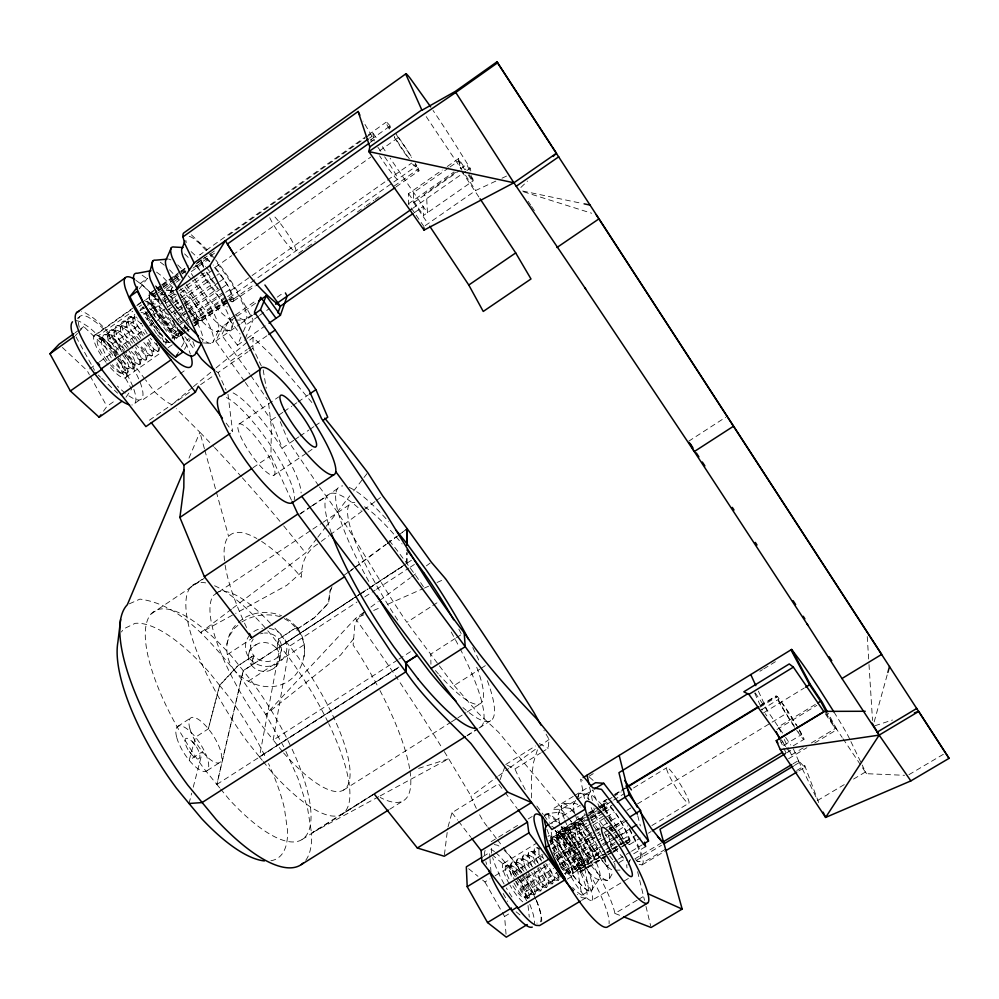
<?xml version="1.0" encoding="UTF-8"?>
<svg xmlns="http://www.w3.org/2000/svg" width="999" height="999" viewBox="0 0 999 999"><rect width="100%" height="100%" fill="white"/><g stroke="black" fill="none" stroke-linecap="round" stroke-linejoin="round"><path stroke-width="0.75" stroke-dasharray="5 3.75" d="M171.928 338.062L177.61 337.837C173.476 323.713 162.437 309.39 148.863 303.284L147.315 303.983M531.493 797.901L531.593 776.248L533.653 762.062L538.936 744.992M406.818 563.461L406.993 552.672M406.893 563.561L406.93 552.584M291.483 500.199L270.941 455.532L271.366 427.56L268.306 400.412M423.926 226.523L408.404 203.871L408.566 193.619L442.257 170.005M135.29 343.893L145.242 355.032L151.548 355.944L152.547 355.457L153.946 349.513L147.927 338.361M131.181 351.423L138.973 359.453L146.316 359.852L147.715 353.896L143.132 344.717M143.806 342.52L149.338 348.826L153.084 351.323L158.804 351.061L157.979 346.628M129.346 603.821L139.972 599.1C180.732 604.62 209.303 640.646 234.303 670.204C247.29 684.964 270.679 692.632 288.299 681.218C305.07 670.267 309.852 645.042 297.227 629.183L297.427 627.934L290.372 620.916L285.364 617.981M124.887 355.869L132.717 363.861L140.085 364.223L141.496 358.279L135.552 347.103M152.547 355.457L151.761 351.011L145.866 340.871M118.606 360.302L126.461 368.256L133.866 368.606C137.75 362.038 132.168 355.706 128.671 350.487M146.316 359.852L145.554 355.382L138.886 344.093M231.968 301.923L233.604 301.111L233.729 298.938L230.619 290.672A28.746 5.382 54.6 0 0 215.21 267.382L213.174 265.01M229.733 301.036L232.255 299.263C230.557 286.001 220.379 275.175 212.45 264.885M110.477 364.885A21.041 5.432 53.7 0 0 119.818 372.802L127.66 372.964C131.706 365.984 125.449 359.365 121.816 353.846M140.085 364.223L139.361 359.74L133.516 349.588M133.866 368.606L131.456 360.452L125.774 351.66M541.77 752.284L548.151 748.313L549.063 739.46L543.943 730.344M578.983 822.851L576.61 822.701L575.711 823.663C576.96 836.7 584.378 850.224 593.993 858.903L595.916 854.22C590.983 843.368 584.44 826.922 570.716 826.285C563.723 835.526 576.81 861.962 588.074 862.474L589.997 857.791C585.177 846.902 578.558 830.481 564.835 829.869C557.767 839.123 570.841 865.571 582.155 866.058L584.09 861.363C579.408 850.336 572.639 834.177 558.965 833.453C551.823 842.706 564.872 869.167 576.236 869.63L578.184 864.934C573.613 853.858 566.783 837.724 553.096 837.037L550.362 843.818M127.66 372.964C127.872 366.521 122.852 361.188 119.618 356.006M569.805 827.259C570.966 840.296 578.384 853.895 588.074 862.474M563.898 830.856C564.972 843.88 572.402 857.567 582.155 866.058M575.711 823.663C571.166 833.528 582.642 858.228 593.993 858.903M558.016 834.452C559.003 847.464 566.421 861.238 576.236 869.63M552.135 838.036C553.021 851.048 560.451 864.897 570.329 873.188L572.302 868.493C568.044 857.741 561.475 842.731 548.901 840.758C559.403 848.163 567.12 860.139 570.754 872.389M444.418 854.769L447.702 828.159M541.258 848.263L535.551 847.726L534.54 848.763L534.727 854.045L537.637 862.437M178.721 336.576L180.569 335.627L180.082 330.169L186.338 325.749M542.42 857.629L535.439 851.822L529.732 851.285L528.396 854.482L531.73 866.021M538.873 849.088L538.985 853.733L541.47 861.051M538.424 863.361C534.952 858.641 530.294 853.97 523.901 854.832L522.552 858.054L525.836 869.605M534.54 848.763L532.742 854.557L535.564 864.635M304.008 656.967C305.944 646.765 303.534 636.176 297.34 627.834L294.892 628.371L278.621 639.048L276.773 648.663A15.772 14.473 9.5 0 1 276.386 666.296L269.842 670.566A15.772 14.473 9.5 0 1 251.473 665.234L253.097 657.929M532.629 866.882C529.158 862.149 524.475 857.517 518.094 858.378L516.695 861.613L519.955 873.176M528.696 852.322L526.885 858.116L529.67 868.218M526.848 870.391C523.389 865.658 518.656 861.038 512.287 861.925L510.864 865.171L514.073 876.747M522.864 855.881L521.041 861.687L523.788 871.79M332.03 586.763L329.92 590.933L328.421 603.096L314.323 617.769L297.103 629.02L296.815 631.555L297.227 629.183L314.323 617.769L328.546 603.246L330.12 591.208L332.255 587.05M297.14 629.033L297.34 627.834M517.032 859.44L515.197 865.246L517.919 875.361M794.605 727.247A25.874 1.523 57.6 0 1 776.211 696.278L777.347 696.603A25.874 1.523 57.6 0 1 788.448 712.212L792.045 717.794A25.874 1.523 57.6 0 1 798.601 728.558M511.213 862.986L509.365 868.793L512.05 878.933M279.645 659.515L281.443 649.787M311.863 402.535A850.137 227.347 58.2 0 0 270.854 354.558L253.034 337.362L252.959 348.264L261.276 365.821M262.262 760.339L259.44 756.855L280.145 646.278L360.739 593.481M278.221 641.595L276.848 648.763A15.772 14.473 9.5 0 0 258.404 643.381L251.848 647.689A15.772 14.473 9.5 0 0 251.548 665.334L253.646 655.431A15.559 14.298 9.7 0 0 275.324 658.978A15.559 14.298 9.7 0 0 278.621 639.048M156.918 293.781L149.45 299.088L149.151 293.781L155.482 289.273M248.614 654.507L250.836 644.83M193.232 787.224L202.435 751.698L189.198 760.289L195.479 737.212L208.354 728.833L219.655 685.414L237.625 666.108L253.646 655.431M219.68 787.886L216.845 784.44L243.194 670.666L353.496 598.389L243.269 670.754L216.858 784.452L204.533 769.33A135.976 44.443 57 0 1 146.616 622.827A135.976 44.443 57 0 1 233.991 659.053L252.422 682.305A135.976 44.443 57 0 1 290.734 746.29M208.354 728.833L219.58 685.326L237.537 666.008L253.721 655.544A15.559 14.298 9.7 0 1 253.234 639.085M189.023 803.508L191.708 793.144M234.403 670.341C223.351 656.78 224.338 635.302 237.387 623.426M448.089 826.76L451.948 812.749L498.538 783.853L504.133 791.258M874.15 721.927L887.861 672.477M109.378 360.664C104.758 353.234 98.439 343.968 103.446 335.152L105.12 334.378C114.922 333.117 121.541 341.895 127.173 348.514M115.647 356.218C111.051 348.788 104.695 339.548 109.678 330.719L111.339 329.957C120.679 328.696 127.123 336.875 132.555 343.169M121.94 351.773C117.37 344.33 110.951 335.115 115.921 326.286L117.557 325.524C127.385 324.275 133.891 333.216 139.535 339.785M128.247 347.327C123.689 339.872 117.233 330.681 122.19 321.84L123.801 321.091C133.154 319.842 139.498 328.159 144.93 334.415M180.457 294.106A44.143 8.979 54.4 0 0 216.433 331.518L229.258 330.457L231.518 329.146L234.053 320.592M134.553 342.869C130.02 335.402 123.514 326.236 128.459 317.382L130.057 316.658L136.913 317.282M140.871 338.399C137 331.431 130.295 323.226 134.078 314.885L135.627 321.99L143.619 336.775M154.808 316.109L151.686 305.806L153.621 299.5L159.902 299.001M170.704 292.307L172.615 286.001C167.795 294.93 174.638 303.896 179.021 311.438M158.804 351.061L160.177 346.541M165.747 344.393L166.433 340.709L165.609 338.361M183.891 333.404L182.992 333.816C170.167 333.554 155.732 308.566 159.365 296.915M177.61 337.837L178.958 331.893L177.035 327.472M165.747 302.997L164.348 296.815L165.709 292.407M226.761 644.355L229.358 635.926L234.503 628.296L238.686 624.7M195.642 324.925L196.503 324.538C200.874 312.575 186.838 302.947 180.27 294.618M164.348 296.815L164.885 295.13M158.017 301.323L158.554 299.613M140.384 310.402L141.021 308.454L142.582 307.754L146.141 307.892M151.686 305.806L152.248 304.096L155.694 303.958L164.823 311.139M132.767 319.243L133.367 317.507L134.778 316.845M126.473 323.713L127.098 321.953L128.534 321.291M120.205 328.159L120.842 326.411L122.278 325.724M113.936 332.617L114.585 330.844L116.046 330.145M500.074 779.707L505.219 765.883M558.304 813.973L561.5 805.331M107.68 337.05L108.342 335.277L109.828 334.565M101.436 341.483L102.11 339.697L103.609 338.986C110.777 340.272 115.609 346.753 120.217 351.885M628.071 865.022L630.232 859.078M513.923 883.029C517.707 888.785 520.641 898.838 529.258 898.014L531.306 893.268L531.106 891.583L526.898 882.367L521.977 874.999M519.792 879.457C523.588 885.201 526.485 895.304 535.089 894.48L537.137 889.747L536.925 888.061L532.679 878.858L527.747 871.49M525.674 875.886C529.495 881.618 532.33 891.77 540.946 890.946L542.981 886.213L542.744 884.54L536.126 871.615M531.568 872.314C535.402 878.021 538.186 888.223 546.803 887.399L548.826 882.679L548.576 881.018L541.908 868.106M537.462 868.73C541.321 874.425 544.055 884.677 552.672 883.865L554.682 879.145L554.42 877.484L547.714 864.585M543.369 865.146C547.252 870.816 549.925 881.118 558.553 880.306L560.551 875.599M565.397 874.637L566.421 872.04L565.209 867.931L559.328 857.542L554.033 850.574M188.998 458.129L199.887 432.255L176.299 408.666M245.205 338.723L253.122 319.905L243.269 302.098A55.657 10.44 54.6 0 0 215.709 259.902M584.964 839.897L587.562 844.068A18.706 3.509 58.8 0 0 598.364 854.744A18.706 3.509 58.8 0 0 591.932 837.911L589.385 833.815A18.706 3.509 58.8 0 0 578.583 823.126A18.706 3.509 58.8 0 0 584.964 839.897L591.495 850.748L594.755 854.482L595.916 854.22M235.826 317.083L223.152 325.961L237.437 345.242L240.971 337.05M243.331 331.593L246.278 324.762L259.041 315.834M589.71 858.441L589.997 857.791M203.371 342.932L210.789 343.381L213.187 341.983L218.481 330.369A44.143 8.979 54.4 0 0 192.345 280.644M583.791 862.025L584.09 861.363M588.224 795.654L591.445 788.885M577.872 865.596L578.184 864.934M234.303 315.821L229.27 319.343L221.666 335.052L249.987 374.388M244.455 381.206L215.734 341.096L223.152 325.961M571.965 869.167L572.302 868.493M639.148 864.322L642.045 864.922L643.181 862.624L665.883 849M560.327 866.682L565.122 872.389L566.421 872.04M554.308 879.844L554.682 879.145M573.226 804.819L575.961 799.812M576.648 798.551L578.696 794.792M548.439 883.391L548.826 882.679M564.822 820.054A44.68 8.467 58.9 0 0 566.658 824.437L583.341 854.457A44.68 8.467 58.9 0 0 609.727 878.258L613.161 872.065M184.49 349.4L190.072 339.398M542.569 886.937L542.981 886.213M177.16 354.545L178.596 352.023M181.468 346.953L184.34 341.883L189.086 338.561M622.315 846.84L629.482 841.857C625.461 827.334 617.195 811.95 605.032 802.934L598.513 806.917M536.725 890.471L537.137 889.747M530.869 894.005L531.306 893.268M517.719 877.184A18.556 4.333 59.3 0 1 525.486 896.79L524.737 897.751A18.556 4.333 59.3 0 1 511.213 883.104M563.374 852.871L573.601 867.494L576.423 870.366L580.244 872.227L607.192 855.294M591.183 890.833L599.088 879.245L608.478 880.444M125.986 397.24L131.568 389.086L116.034 361.251M103.471 411.201L106.918 406.368L115.547 400.324M599.138 807.005L605.032 802.934M604.77 809.015L603.109 801.935L606.493 799.362M232.717 608.254L305.607 552.971L316.908 538.374M317.844 537.15L325.374 527.41M326.323 526.198L349.875 495.766M353.634 490.896L363.049 478.721M363.998 477.51L367.769 472.639M524.737 897.751L525.486 896.79M139.248 288.848L147.54 278.234L140.372 283.354L138.486 285.739M353.671 638.711L340.609 655.032L265.759 714.51L283.791 746.728M590.259 824.125L558.578 843.406L556.006 835.614L556.793 832.367L586.788 814.073M508.941 878.858A18.556 4.333 59.3 0 1 505.394 866.533C510.926 862.612 517.957 869.405 521.078 873.9M75.337 335.652L77.46 333.391M78.509 332.255L83.791 326.586L111.588 353.309L115.297 359.927M574.163 827.584L574.974 826.722M568.256 831.18L569.093 830.306M562.362 834.777L564.647 834.028M556.48 838.361L558.791 837.587M550.599 841.945L552.934 841.158M533.016 852.659L535.439 851.822M527.172 856.218L529.62 855.369M521.341 859.777L523.813 858.903M515.521 863.323L518.019 862.437M505.394 866.533L506.493 865.459M509.702 866.87L512.225 865.971M520.866 187.487L527.547 181.069M364.997 611.6L356.88 620.217L354.87 624.5L353.134 645.079L359.116 654.045A158.629 42.333 57 0 1 377.784 686.375M302.372 571.465L286.95 585.214L235.689 613.349M238.436 622.514C249.688 611.625 267.482 610.002 281.618 615.784M192.27 387.624L171.865 404.657A61.563 15.022 54 0 1 154.808 391.97L145.554 379.87M193.456 386.638L214.897 368.906M216.096 367.919L253.034 337.362M317.645 544.118C305.719 551.56 301.348 563.286 301.348 577.31L294.905 570.029A158.629 42.333 57 0 0 258.017 539.198M231.481 609.19L200.612 632.604L234.34 614.098M348.901 572.14L353.871 568.443M355.107 567.519L386.113 544.43M387.35 543.506L397.277 536.113M398.514 535.189L405.956 529.645L398.476 535.139M363.648 612.412L355.382 618.543L265.759 714.51L244.892 683.441L234.428 670.366M370.841 607.067L378.246 601.573M379.483 600.661L410.339 577.759M411.576 576.848L417.744 572.265M426.386 565.859L430.094 563.111M321.303 541.358L328.821 535.789M330.07 534.865L362.649 510.739M363.898 509.802L375.187 501.461M376.436 500.524L381.443 496.815M343.706 575.524L353.658 568.181M354.907 567.27L386.026 544.318M387.275 543.406L397.24 536.063M476.336 808.403A54.982 12.425 58.7 0 1 470.891 796.29L497.352 776.735M498.613 775.823L508.703 768.556M509.965 767.644L549.063 739.46M77.335 318.369L79.733 316.646M75.112 332.779L78.834 330.12M80.07 329.233L83.791 326.586M367.07 135.764L199.688 254.957A28.746 5.382 54.6 0 1 201.099 254.508M368.331 134.865L386.089 122.215M228.783 235.19L365.172 138.087M366.433 137.188L372.739 132.692L377.085 139.061M156.743 288.374L160.552 285.664M161.813 284.765L179.545 272.153M180.807 271.253L188.411 265.846M149.151 293.781L155.669 289.648M156.93 288.748L160.727 286.051M161.988 285.152L172.078 277.972M173.339 277.073L179.645 272.577M180.906 271.678L185.964 268.094M369.455 138.149L371.978 136.351M148.739 295.779L156.368 290.347M157.642 289.448L161.451 286.738M162.725 285.826L172.889 278.596M174.163 277.697L179.246 274.076M180.507 273.177L185.589 269.555M94.181 335.564L132.767 308.104M137.75 304.57L142.72 301.024M105.994 362.287A26.324 6.806 53.7 0 1 95.867 334.865L131.831 309.265M136.801 305.744L142.994 301.323M156.843 291.471L153.059 294.156L150.624 293.231M158.092 290.572L161.863 287.899M163.124 287L171.928 280.731M173.189 279.845L180.732 274.475M181.993 273.576L185.764 270.904M197.078 262.849L200.849 260.165M156.968 291.82L144.668 300.574A23.377 5.282 54.1 0 1 159.965 313.911L163.524 318.781A23.377 5.282 54.1 0 1 171.99 335.726M158.229 290.921L162 288.236M163.262 287.35L173.327 280.182M174.588 279.283L180.881 274.812M182.143 273.913L185.914 271.228M195.991 264.073L216.121 249.75M371.066 139.535L389.435 126.473M158.167 292.894L163.137 289.36M164.385 288.474L173.089 282.28M174.338 281.393L179.308 277.859M192.994 268.132L201.711 261.938L201.136 259.777M95.867 334.865L98.514 335.627L132.767 311.276M139.111 306.755L141.646 304.957M196.141 266.246L214.885 252.922M370.304 142.42L374.101 139.723L363.024 121.154M160.052 293.793L165.06 290.234M166.321 289.335L175.087 283.104M176.348 282.218L180.107 279.533M191.383 271.516L207.68 259.94L209.515 261.775M98.514 335.627L101.935 337.799L134.828 314.435M139.885 310.839L146.204 306.343M147.465 305.457L150 303.659L162.15 316.945A26.486 6.006 54.1 0 1 174.663 340.035M162.575 298.226L175.075 289.348M163.711 299.475L167.457 296.815M168.706 295.929L174.962 291.496M101.935 337.799L105.894 341.221L137.437 318.831M143.744 314.36L148.789 310.776M150.05 309.877L153.834 307.192M153.958 308.728L162.712 302.522M163.961 301.636L168.956 298.089M170.205 297.202L177.697 291.883M178.946 290.996L206.431 271.503L217.32 287.213M215.21 267.382L231.656 255.719M232.917 254.82L370.754 157.08M379.608 150.799L398.576 137.35L395.791 133.479M165.409 303.621L170.404 300.087M171.653 299.2L179.146 293.893M180.394 293.007L212.837 270.005M105.894 341.221L110.127 345.642L141.608 323.326M146.653 319.767L152.947 315.297M154.208 314.41L157.979 311.725M185.539 331.88L179.208 336.326C169.418 332.43 163.624 322.402 157.455 314.36L166.209 308.167M167.457 307.28L172.465 303.733M173.714 302.847L209.965 277.173M168.294 309.69L173.277 306.169M174.525 305.282L180.757 300.874M182.005 299.987L215.672 276.161M216.92 275.274L219.405 273.514M110.127 345.642L114.348 350.774L144.543 329.408M149.575 325.849L155.869 321.403M157.118 320.504L162.15 316.945M89.585 368.881L94.48 365.409M99.363 361.95L111.588 353.309M161.463 320.03L170.217 313.848M171.466 312.962L176.473 309.428M177.722 308.541L183.966 304.121M185.215 303.234L213.973 282.904M173.426 314.323L177.173 311.688M178.421 310.801L184.653 306.393M185.901 305.519L218.306 282.605M219.555 281.73L223.289 279.083M165.709 325.324L174.45 319.156M181.943 313.861L186.938 310.339M188.187 309.453L218.157 288.286M176.835 319.817L181.818 316.296M183.067 315.409L186.813 312.774M188.062 311.888L220.492 288.998M221.741 288.112L226.736 284.59M169.88 329.882L178.596 323.726M179.845 322.852L184.827 319.33M186.076 318.456L189.822 315.809M191.059 314.935L222.228 292.957M179.533 324.912L184.528 321.391M185.777 320.504L189.523 317.869M190.772 316.983L224.513 293.194M225.762 292.32L229.508 289.673M230.619 290.672L386.163 181.044M387.437 180.145L411.663 163.074M173.676 333.366L178.771 329.782M192.782 319.905L225.886 296.591M192.607 321.341L226.423 297.527M227.672 296.641L231.431 293.993M172.165 338.037L183.317 330.182M184.59 329.283L187.138 327.497M193.506 323.014L416.795 165.784L414.21 161.276M176.86 335.564L184.478 330.207M194.63 323.052L227.635 299.825M180.856 333.516L184.628 330.869M194.68 323.801L227.347 300.811M228.596 299.925L232.367 297.277M194.393 325.649L228.546 301.623M180.569 335.627L185.614 332.08M186.875 331.193L189.398 329.42L184.553 329.183L185.24 327.472L184.378 325.137M194.43 325.874L228.471 301.923M233.729 298.938L254.108 284.603M298.689 253.234L306.343 247.864M307.617 246.965L315.259 241.583M357.292 212.013L364.935 206.643M366.208 205.744L373.851 200.374M375.124 199.475L378.946 196.791M394.23 186.039L418.431 169.006L416.795 165.784M233.604 301.111L255.195 285.926M396.153 186.813L419.018 170.742M126.149 377.16L161.763 352.123M168.119 347.652L174.488 343.181M235.564 314.935L256.968 299.937M447.24 166.508L458.466 158.629L465.884 169.705M237.088 316.196L256.094 302.884M448.776 167.832L413.611 192.482L413.648 202.635L428.047 223.689M450.025 166.958L458.816 160.789L464.835 169.768M408.404 203.871L453.996 171.965M251.698 315.01L244.056 320.354L246.278 324.762M277.185 297.178L283.554 292.719M455.532 172.377L424.15 194.343L426.71 198.651L427.46 212.762L390.122 158.154M460.551 168.868L466.82 164.473L470.154 171.553M215.734 341.096L240.01 324.113M241.296 323.214L252.797 315.172M413.648 202.635L459.403 170.617M259.503 315.434L269.255 308.703M412.687 208.366L465.696 171.391M466.945 170.517L470.129 168.207L459.065 150.574A57.268 2.41 56.5 0 0 433.042 110.427M134.915 403.259L142.058 398.264M143.294 399.463L178.821 374.65M180.082 373.763L186.426 369.33M414.223 212.762L423.151 206.518L423.514 215.472L473.289 180.769L472.24 176.586M237.437 345.242L246.278 339.073M247.128 338.374L265.247 325.849M230.594 361.064L247.178 349.525M248.451 348.639L267.57 335.339M425.187 225.649L475.711 190.497L496.478 180.794M149.4 420.204L192.02 390.572M200.599 384.677L215.597 374.25M215.859 371.241A61.913 13.249 54.4 0 0 218.094 372.502L247.977 351.723M249.226 350.861L252.959 348.264M239.398 423.888L278.696 396.89M293.694 440.359L282.342 448.076L271.316 420.217L277.697 415.846M278.971 414.972L282.804 412.362M284.078 411.488L291.72 406.243M293.007 405.369L296.828 402.759M298.102 401.885L308.304 394.892M252.984 467.732L270.941 455.532M294.955 439.498L298.738 436.925M300 436.076L308.828 430.07M310.09 429.208L313.873 426.635M315.135 425.786L321.441 421.491M273.576 475.424A31.031 7.03 55.3 0 0 253.796 434.865A31.031 7.03 55.3 0 0 241.721 438.773A31.031 7.03 55.3 0 0 273.576 475.424L306.631 453.047M307.904 452.185L315.522 447.015M190.709 587.05L203.584 578.421M300.125 513.711L310.427 506.805M311.713 505.944L337.462 488.686M151.111 613.923L204.133 578.384M299.825 514.248L311.463 506.456M312.749 505.581L326.973 496.053M217.47 592.757L213.599 595.342A117.283 34.278 57 0 0 262.812 726.91L273.189 739.959L289.598 646.128L357.018 602.01M218.756 591.895L311.526 529.994M312.812 529.133L321.828 523.114M323.127 522.265L348.888 505.069M227.385 654.582L250.699 639.223M253.671 646.116L256.194 644.455M362.038 592.632L371.128 586.675M372.427 585.826L406.231 563.686M407.53 562.824L411.426 560.277M354.807 597.539L358.703 594.992L354.882 597.639M360.002 594.13L367.807 589.023M369.106 588.174L402.922 566.021M360.077 594.23L367.882 589.123M369.18 588.274L402.997 566.121M364.797 596.915L375.174 590.122M376.461 589.273L408.878 568.069M410.177 567.22L416.658 562.974M177.585 726.523L190.634 718.006M248.439 681.118L303.971 644.842M272.053 669.492L274.563 667.856M190.934 753.895L192.944 755.881A12.175 4.283 57 0 0 199.8 757.442A12.175 4.283 57 0 0 195.704 745.654L191.945 741.295A12.175 4.283 57 0 0 185.052 739.66A12.175 4.283 57 0 0 189.136 751.473L191.071 753.808L189.273 751.398M319.468 487.012C351.96 530.007 376.461 577.996 406.88 622.327L431.456 606.405M432.754 605.569L437.924 602.222M688.623 441.258L725.686 417.257M207.155 770.616L220.23 762.187M397.59 660.014L273.264 740.047L282.655 751.76M398.888 659.165L410.676 651.585M398.926 667.045L259.365 756.755L247.115 741.458A136.651 41.021 57 0 1 205.657 582.892M259.44 756.855L399.001 667.145M216.845 784.44L399.338 667.157M455.169 638.498L430.681 654.208L430.944 664.248M456.456 637.674L461.613 634.365M439.398 665.846L454.158 685.489L479.82 669.168M481.093 668.356L486.226 665.084M343.519 790.084L450.049 722.776M451.373 721.94L456.63 718.618M457.942 717.781L465.834 712.799M467.157 711.975L480.307 703.658M373.239 794.267L311.538 833.079A156.581 52.423 57 0 1 305.369 860.763M342.232 814.035L373.813 794.18M467.22 735.439L477.734 728.82M479.058 727.996L490.896 720.554M302.06 839.51L373.314 794.704M467.02 735.776L477.572 729.145M389.647 809.302L404.145 800.224M505.731 764.51L535.489 745.978M507.042 765.134L514.96 768.93L540.496 753.071M588.998 776.26L594.305 773.001M759.864 671.266L762.462 669.667M763.748 668.88L775.399 661.725M491.146 841.67L517.619 825.424M528.209 818.918L532.18 816.483M573.264 796.39L552.247 809.29L561.263 809.315L575.874 800.374M574.575 795.591L589.035 786.725M544.979 815.534L548.651 813.548A45.692 9.153 59 0 1 558.653 822.664M483.116 856.543L489.572 852.584L489.897 857.117M577.197 799.562L593.131 789.797M547.639 825.249L580.294 805.281M614.46 794.505L625.074 788.024M760.389 705.419L776.31 695.704M603.109 801.935L607.105 799.5M615.097 794.617L620.429 791.37M621.753 790.559L625.749 788.124M760.239 706.031L776.211 696.278M503.671 863.311L536.9 843.031M608.079 799.887L612.05 797.464M613.374 796.653L621.303 791.82M760.152 707.092L777.347 696.603M588.086 813.273L597.215 807.704M555.968 833.341L584.752 815.783M589.984 812.599L597.827 807.804M556.281 832.242L558.404 832.741L588.299 814.51M589.597 813.71L598.701 808.166M599.999 807.367L606.505 803.408M761.388 709.827L778.721 699.25M550.961 838.336L588.336 815.534M589.672 814.722L598.988 809.053M600.312 808.241L612.287 800.936M613.611 800.124L624.263 793.631M633.566 787.961L666.82 767.682M556.006 835.614L596.69 810.813M601.935 807.604L604.557 806.006L604.37 803.82M558.404 832.741L560.689 834.44L588.673 817.369M590.009 816.558L600.674 810.064M601.997 809.252L608.666 805.182M482.604 880.082L484.927 881.967L490.022 878.87M495.117 875.761L507.867 867.994L514.722 879.944M561.463 835.239L588.099 818.993M589.435 818.181L601.423 810.876M602.759 810.064L609.415 806.006M591.221 817.819L601.898 811.4M602.971 810.651L612.187 805.132M763.623 712.811L804.282 687.999M556.88 839.048L589.797 818.993M591.121 818.193L601.648 811.775M602.971 810.976L605.606 809.365L604.557 806.006M550.624 844.542L552.934 843.131L550.861 829.782M560.689 834.44L563.473 837.324L590.084 821.116M591.42 820.304L603.396 813.011M604.72 812.199L611.376 808.154M591.583 823.313L604.782 815.284M509.178 883.853A23.252 5.445 59.3 0 1 502.722 864.247A23.252 5.445 59.3 0 1 514.01 871.89L543.019 854.245M552.247 848.626L558.841 844.617L568.169 859.565L572.252 868.93A23.377 4.795 59 0 1 569.767 875.074A23.377 4.795 59 0 1 555.881 857.292M563.473 837.324L566.595 841.195L591.858 825.836M593.181 825.024L605.144 817.756M606.468 816.945L614.447 812.087M554.208 854.083L562.125 849.275M626.86 810.376L630.844 807.966M637.462 803.945L788.448 712.212M566.595 841.195L569.842 845.816L601.735 826.435M603.071 825.636L609.715 821.59M611.038 820.791L617.682 816.745M562.937 851.285L594.492 832.117M595.804 831.318L602.385 827.334M563.861 853.658L595.666 834.352M596.99 833.553L599.637 831.942M606.268 827.921L611.575 824.699M527.722 898.725A23.252 5.445 59.3 0 0 527.11 896.215L520.442 881.58L549.462 863.973M557.38 859.165L565.297 854.37M581.018 871.977L579.919 865.259L572.989 850.861L596.927 836.338M598.264 835.526L600.923 833.915M608.903 829.083L612.887 826.66M614.223 825.848L620.866 821.815M604.045 832.604L607.954 830.231M609.265 829.445L613.174 827.072M614.472 826.273L623.601 820.741M815.334 704.457L778.421 726.835L781.68 733.865M610.414 830.519L614.26 828.183M615.546 827.409L627.085 820.416M776.947 729.545L816.845 705.356M567.082 858.84L604.22 836.325M605.556 835.526L610.851 832.317M612.187 831.505L616.158 829.095M523.251 886.787L553.633 868.368M558.916 865.171L568.169 859.565M575.849 856.006L599.812 841.483M601.148 840.671L611.8 834.227M613.136 833.416L617.132 830.993M618.456 830.181L623.788 826.96M570.417 863.561L600.911 845.104M602.235 844.292L614.173 837.075M615.496 836.275L619.48 833.865M525.511 891.77L557.305 872.539M562.599 869.342L570.541 864.535M568.156 817.744L594.767 850.224L603.945 844.679M605.257 843.88L611.8 839.922M613.111 839.123L617.045 836.75M618.356 835.951L630.157 828.82M578.209 860.913L602.235 846.378M603.571 845.566L614.248 839.11M615.584 838.298L619.58 835.876M620.916 835.077L626.261 831.842M562.087 826.81A45.692 9.153 59 0 1 582.792 859.152L583.241 860.089L576.573 864.123L581.768 895.092A45.642 9.353 59 0 1 572.652 887.487M573.601 867.494L601.41 850.673M610.689 845.067L617.307 841.071M618.631 840.259L622.614 837.861M527.11 896.215L558.978 876.947M564.285 873.738L572.252 868.93M579.919 865.259L604.67 850.299M605.968 849.512L609.877 847.152M611.176 846.365L615.084 844.005M622.901 839.285L628.109 836.138M576.423 870.366L605.506 852.796M606.83 851.997L610.801 849.6M612.125 848.8L624.025 841.608M783.878 745.291L801.036 734.927M572.315 873.588L605.581 853.496M606.905 852.696L610.876 850.299M612.2 849.5L624.1 842.307M625.424 841.52L636.001 835.127M651.872 825.549L688.898 803.184M580.869 868.743L605.694 853.745M606.992 852.959L612.225 849.812M613.536 849.013L623.975 842.706M625.287 841.92L629.208 839.547M506.043 934.202L504.582 916.47L511.001 912.587M578.683 871.977L606.381 855.256M607.704 854.457L611.663 852.072M612.974 851.273L618.256 848.089M567.282 879.145L572.502 875.998M608.503 854.507L612.437 852.135M613.748 851.348L620.304 847.389M621.615 846.603L625.549 844.23M626.86 843.431L629.482 841.857M580.244 872.227L605.219 857.154M613.111 852.384L621.003 847.627M629.782 844.417L640.421 837.999M648.401 833.191L651.048 831.58M793.268 745.803L803.895 739.385M786.712 752.834L790.709 750.424M594.767 850.224L606.668 866.22L611.9 863.074M613.211 862.287L617.132 859.927M618.443 859.14L624.987 855.194M626.286 854.407L630.219 852.047M631.518 851.26L641.982 844.954M786.538 747.751L791.458 754.944L803.396 747.751M811.35 742.956L835.226 728.583L827.184 713.548M788.623 758.703L806.892 747.702M814.734 742.981L836.925 729.632L828.071 713.136M619.043 862.599L624.363 859.39M633.691 853.783L645.666 846.578M634.877 858.865L661.238 843.019M793.056 763.785L798.388 760.576L804.782 767.307L798.114 771.303M636.388 860.364L661.4 845.341M794.38 765.459L799.699 762.262M582.067 895.129L588.96 890.983L583.241 860.089M796.752 770.479L804.769 765.671L818.868 803.059M581.518 900.424L585.439 898.076A48.789 10.015 59 0 0 581.081 873.825L576.123 863.186A45.642 9.353 59 0 0 555.444 830.868M642.045 864.922L664.722 851.323M591.795 900.399A28.496 5.769 59.2 0 0 574.562 861.475A28.496 5.769 59.2 0 0 565.484 865.758A28.496 5.769 59.2 0 0 591.795 900.399L631.655 876.51M563.786 826.722A59.116 11.738 59.1 0 1 614.922 913.448L637.399 900.049M638.723 899.262L645.329 895.329M844.242 784.615L817.644 800.449L798.388 760.576M853.546 779.083L865.521 771.952L862.199 765.047M908.928 774.675L945.554 753.009M235.477 320.155L244.343 319.905L246.503 318.656A50.899 9.54 54.6 0 0 215.796 261.413M216.433 331.518L218.481 330.369M232.63 320.179L232.53 320.242A44.231 8.529 54.5 0 1 196.89 282.455L194.743 279.008M378.746 796.665L311.538 833.079L307.492 807.766L298.002 778.396L284.965 749.35M380.119 795.928L448.701 758.765L470.866 795.816M241.833 621.99C253.546 614.647 268.207 612.949 281.368 617.057M232.255 299.263L231.081 299.837L228.908 298.926M128.097 368.918L128.996 368.481M134.328 364.535L135.215 364.111M140.572 360.139L141.433 359.727M502.01 178.197L507.554 175.612M146.828 355.731L147.677 355.344M153.084 351.323L153.921 350.949M157.417 334.765L164.111 341.745L166.433 342.133M174.563 290.559L171.216 290.634L172.065 287.899L175.911 299.613L185.227 314.535M159.94 295.005L165.022 294.48M178.234 333.629L178.996 333.291M363.823 614.81L355.382 618.543A741.295 257.68 58.7 0 1 442.37 748.426M373.688 610.464L380.731 607.355M387.774 604.233L422.989 588.686M424.4 588.061L428.633 586.201M437.075 582.467L445.529 578.733M166.271 290.509L172.527 290.047M188.299 311.101L193.681 317.582L197.914 319.967M119.818 372.802L121.878 373.301A21.041 5.432 53.7 0 0 117.582 357.03M107.018 360.701A21.041 5.432 53.7 0 1 98.901 338.786C107.455 340.497 113.262 348.526 118.719 354.87M874.949 725.749L892.457 720.029M418.606 768.393L448.701 758.765A741.295 257.68 58.7 0 0 443.156 749.712M297.427 627.934L294.967 628.471L278.696 639.148A15.559 14.298 9.7 0 0 264.448 633.029M544.38 815.833A44.593 8.941 59 0 1 546.028 814.073C553.621 812.874 562.937 810.089 567.907 817.956M564.285 818.668A44.68 8.467 58.9 0 1 563.049 803.633L574.512 803.346L577.11 804.133L580.844 807.08M615.621 870.166L620.004 870.104M636.95 861.388L640.022 861.5M148.863 303.284L153.609 303.471M103.609 338.986L98.901 338.786L101.423 339.248M165.634 342.495L170.392 342.694M843.006 738.698L866.458 773.688L904.57 775.311M595.641 854.857L598.026 855.007M197.203 320.267L200.437 320.517A21.229 4.408 54.4 0 0 197.265 308.004L194.505 303.559A21.229 4.408 54.4 0 0 181.768 288.299M564.835 829.869L570.516 830.444M558.965 833.453L563.211 833.89M553.096 837.037L557.342 837.474L554.745 837.199C565.222 844.654 572.914 856.605 576.648 868.83M566.071 872.726L570.329 873.188M578.646 797.302A44.78 7.992 58.7 0 1 580.132 793.156L591.945 795.054L600.162 803.009A38.986 6.806 58.7 0 1 620.142 833.054M585.439 898.076L582.18 897.701A48.789 10.015 59 0 1 577.385 894.43M570.716 826.285C582.592 831.98 589.885 846.066 594.355 858.129M576.61 822.701C583.778 824.575 587.512 832.517 591.932 837.911M588.96 890.983L588.673 890.946A45.692 9.153 59 0 1 553.396 844.105M105.12 334.378C113.274 336.026 118.731 343.456 123.951 349.388M111.339 329.957C119.942 331.855 125.549 339.847 131.019 346.178M117.557 325.524C125.674 327.31 131.056 334.74 136.276 340.684M522.639 191.021L582.579 203.521M123.801 321.091C132.355 323.127 137.899 331.119 143.369 337.45M141.046 312.4L143.169 312.849L149.001 316.783M494.23 844.53L497.502 845.241A45.392 10.614 59.3 0 1 502.31 848.588M130.057 316.658L135.577 318.931L142.033 324.475M142.582 307.754L144.967 308.316M529.258 898.014L523.951 893.693L516.271 881.443M628.895 842.869L625.349 840.808M155.145 298.813L157.505 299.413M535.089 894.48L529.832 890.134L522.152 877.871M161.451 294.343L163.786 294.955M546.028 814.073L549.175 814.897L558.116 822.939M540.946 890.946L535.714 886.563L528.046 874.287M167.757 289.86L170.08 290.484L176.573 295.192M180.532 288.811L194.505 303.559M546.803 887.399L541.62 883.004L533.953 870.703M552.672 883.865L547.527 879.42L539.86 867.12M563.049 803.633L566.096 804.532L575.724 813.536M558.553 880.306L553.434 875.848L545.779 863.523M523.638 191.82L591.708 213.249M580.132 793.156L583.091 794.118L589.348 799.749M603.846 800.986L605.444 801.498A25.325 4.296 58.6 0 1 617.594 816.008L627.584 833.74M144.243 300.449L150 303.659M126.586 373.514L122.028 370.841L115.484 363.761M132.805 369.131L128.297 366.421L121.766 359.328M614.922 913.448L622.152 916.258M139.048 364.735L134.565 362.013L128.072 354.882M145.292 360.339L140.859 357.58L131.818 346.903M151.548 355.944L147.153 353.147L140.697 345.966M157.817 351.536L153.459 348.713L147.028 341.496M176.686 338.261C164.885 329.745 155.994 315.684 153.022 301.423M182.992 333.816C173.776 328.134 168.419 317.794 163.124 308.666M508.241 865.546L513.286 869.043L518.556 875.037M514.023 862.012L519.055 865.534L524.313 871.54M539.373 743.568L548.151 748.313M519.817 858.491L524.825 862.025L530.082 868.044M525.611 854.944L530.606 858.503L535.851 864.535M531.431 851.41L536.388 854.982L540.871 860.064M149.425 308.404C159.803 315.147 169.405 325.686 172.715 337.712M537.237 847.864L539.497 849.138M161.975 299.5L169.955 305.644M168.269 295.03L174.001 299.063L182.28 308.004M284.265 618.593L290.16 622.077L297.103 629.02M560.589 833.628C571.041 841.146 578.708 853.071 582.542 865.271M566.445 830.057C576.873 837.624 584.515 849.525 588.448 861.7M582.367 780.344L580.569 779.158L584.44 798.538M152.048 293.419L156.294 296.466M140.372 283.354L141.009 283.803A51.761 11.701 54.1 0 1 160.115 303.971M135.827 280.282L140.709 283.791A55.282 12.525 54.1 0 1 161.089 305.294M142.158 275.175L148.401 279.72M156.543 272.115L161.913 276.111L174.975 289.685M160.327 262.188L165.322 265.971M120.23 372.652L112.325 364.735M191.146 251.648L197.64 257.642M204.62 257.48L207.68 259.94M516.083 911.787L521.84 916.445M468.643 868.73L477.947 876.298M191.333 234.79L207.143 249.787M168.594 341.87L159.715 332.542L151.761 320.217M157.805 346.191L150.125 338.049M491.858 854.52L507.867 867.994M187.587 328.509L178.833 319.056L172.265 309.19M589.348 777.135L594.967 781.967M559.215 875.961L553.696 869.242M62.363 347.44L87.138 370.604L89.336 374.575M98.252 375.037L100.524 377.16M101.661 378.234L117.57 393.169M145.367 317.32C153.496 325.187 161.326 334.166 165.097 344.992M169.53 269.805L181.381 282.492M152.547 313.836L159.241 320.879L167.994 333.191M177.697 264.86L186.501 273.863M170.317 299.638L181.543 312.262L189.198 324.65M184.603 253.883L188.649 257.892M206.905 258.354L209.877 261.351M626.223 842.507L625.923 842.182A25.325 4.296 58.6 0 0 626.91 832.404M166.508 312.999L168.194 314.86M192.083 741.208L195.579 745.741M155.669 286.563L162.512 294.143M168.806 308.853L175.312 316.671M188.149 275.736L190.634 278.559M195.604 265.384L199.375 269.718M199.688 259.69L205.544 266.446M454.158 685.489L478.159 713.136L498.538 732.192L560.988 807.192L570.516 808.391L576.286 815.546M212.2 257.093L199.425 243.306L193.481 238.474A50.899 9.54 54.6 0 0 186.451 236.938M210.814 254.046L213.836 257.555M220.629 789.023L229.121 799.337A135.976 44.443 57 0 0 303.546 838.436A135.976 44.443 57 0 0 291.396 747.689M561.263 809.315L567.182 816.533M263.199 761.5L271.628 771.927A136.651 41.021 57 0 0 343.606 813.036A136.651 41.021 57 0 0 328.683 723.601M577.247 816.732L594.555 838.211M219.58 685.326L229.046 697.077A138.349 47.59 57 0 1 265.809 757.854M219.655 685.414L210.165 673.488A138.349 47.59 57 0 0 135.102 623.351L123.839 628.796A138.349 47.59 57 0 0 121.466 632.005M184.166 303.246L193.619 316.646L196.503 324.538M451.948 812.749L457.592 820.067M458.529 821.29L470.766 837.162M125.187 353.246L118.706 344.78A54.933 14.198 53.7 0 0 93.044 317.807L85.864 313.149A54.933 14.198 53.7 0 0 81.456 311.526M126.111 354.458L144.63 378.658M487.1 826.298L483.316 821.34A54.982 12.425 58.7 0 1 478.521 812.662M488.049 827.534L496.578 838.685M497.527 839.922L502.272 846.116M503.209 847.364L512.687 859.752A48.514 11.364 59.3 0 1 523.576 875.723M226.136 423.101L232.63 431.705L227.972 394.243M505.069 792.494L517.195 808.553M179.62 329.795L195.267 350.637M536.888 806.043L543.269 814.547M544.18 815.758L546.915 819.405M556.93 832.754L555.107 830.331A48.789 10.015 59 0 1 576.148 863.561M437.362 663.124L406.88 622.327M593.044 825.399L600.137 834.977L601.386 840.921M229.27 319.343L240.097 334.016M602.547 824.899L595.466 815.321L593.93 807.954M172.802 320.804L174.213 322.777M514.01 871.89L520.442 881.58M194.043 303.434L197.265 308.004M156.468 333.579L148.464 320.617L145.367 310.289M555.469 857.03L558.953 862.362M176.111 317.807L180.457 324.4M543.868 864.073L550.249 874.575L553.146 883.016M538.086 867.582L544.443 878.096L547.302 886.55M525.811 873.538L532.854 885.102L535.614 893.618M520.054 877.047L527.072 888.611L529.795 897.127M250.861 375.649L267.582 399.762M179.745 312.487L181.918 315.609M245.329 382.455L271.316 420.217M794.08 725.786L793.381 724.762A21.191 1.249 57.6 0 1 779.52 702.01A21.191 1.249 57.6 0 1 783.716 705.581L786.388 709.477A21.191 1.249 57.6 0 1 796.278 725.149M382.305 146.691L386.65 153.059M755.157 692.831L784.69 736.088M785.564 737.362L790.771 745.004M408.566 193.619L423.514 215.472M779.982 738.161L785.726 746.553M318.594 485.739L288.311 441.108L279.358 419.617M384.652 156.781L387.225 160.577A24.063 1.861 56 0 1 397.727 179.383A24.063 1.861 56 0 1 384.865 163.674L381.293 158.404A24.063 1.861 56 0 1 379.57 155.782M426.211 116.608L462.038 170.092M465.447 175.187L475.711 190.497M825.499 712.574L842.132 737.399M461.513 170.991L479.208 197.49M825.474 714.035L835.226 728.583M469.168 174.625L473.289 180.769M468.269 174.9L472.564 181.319L470.492 172.952M528.171 201.323L530.719 205.182M531.568 206.468L534.977 211.613M111.239 357.842L104.108 344.355L102.697 337.175M130.956 345.729L122.989 330.956L121.491 323.826M124.638 350.187L116.683 335.427L115.222 328.284M118.344 354.645L110.39 339.897L108.953 332.729M137.288 341.258L129.296 326.486L127.785 319.355M610.102 826.535L615.434 835.027A44.855 7.605 58.7 0 0 621.89 844.305M604.707 833.253L607.779 838.161A38.986 6.806 58.7 0 0 626.91 860.614M569.842 845.816L572.989 850.861M199.925 270.454L196.341 264.623M200.649 271.603L203.534 276.248A50.899 9.54 54.6 0 0 227.41 306.943M194.031 277.859L190.659 272.39M186.438 284.553L188.087 287.2A50.799 10.027 54.5 0 0 229.258 330.457M153.434 307.867L157.455 314.36M147.203 333.928L142.12 325.1M833.94 711.962L838.511 719.38A50.3 1.911 57.4 0 1 849.562 738.798M533.778 873.188L538.648 881.605L541.458 890.084M515.484 881.268L527.697 902.522M503.121 893.443L507.679 901.423M629.52 828.521L636.213 841.383A49.051 8.317 58.7 0 1 643.181 862.624M484.927 881.967L501.56 911.163M502.322 912.487L504.582 916.47M611.4 821.265L605.606 809.365M601.323 827.684L593.119 812.125A38.986 6.806 58.7 0 1 590.109 804.894M76.074 336.988L94.505 370.242M564.897 855.544L557.817 841.807M90.072 375.899L106.918 406.368M559.627 863.436L563.573 871.14M865.521 771.952L866.458 773.688M154.945 310.589L148.876 297.677M600.087 808.278L598.463 805.032A44.855 7.605 58.7 0 1 593.031 790.309M584.165 813.76L584.515 814.46M156.206 343.007L157.38 345.429M850.886 741.558L861.525 763.673M784.29 739.485L788.848 749.312M789.51 750.724L791.458 754.944M758.378 691.146L767.294 710.539M780.169 740.271L787.324 755.868M535.914 899.575L531.73 890.421A48.514 11.364 59.3 0 0 524.375 877.047M754.695 693.094L762.349 709.989M218.094 372.502L226.111 390.159M166.346 304.37L167.545 307.093M201.711 261.938L203.609 266.308M793.381 748.813L799.724 763.586M184.34 341.883L183.991 341.046A51.761 11.701 54.1 0 0 170.529 318.044M541.783 854.382L543.543 858.84M557.729 874.674L559.015 879.482M204.395 448.638L199.887 432.255A741.408 257.804 58.7 0 1 213.461 446.391M204.807 450.124L215.896 490.334M216.308 491.82L228.621 536.5M637.724 815.659L640.371 825.961M470.129 168.207L470.829 171.004M637.624 871.715L644.53 900.361M645.978 906.393L650.699 925.986M608.503 835.064L611.45 848.538M604.807 857.292L606.668 866.22M589.61 787.249L592.395 800.574M458.466 158.629L460.327 167.532M458.816 160.789L460.364 168.244M372.739 132.692L374.238 141.121L374.101 139.723M263.187 369.88L266.258 388.199M548.339 813.473L549.712 822.364M626.635 864.759L626.985 867.894M528.009 905.444L529.27 917.132M615.197 868.119L614.847 864.36A38.911 7.168 58.8 0 0 614.135 861.662M609.727 878.258L609.328 873.626A44.68 8.467 58.9 0 0 578.209 816.533M489.997 858.616L490.971 872.177M867.244 636.563L868.905 662.986M869.005 664.547L872.527 720.504M804.769 765.671L804.782 767.307M244.343 319.905A50.899 9.54 54.6 0 1 235.752 314.972M186.301 242.62A50.899 9.54 54.6 0 1 185.914 240.447M185.19 326.011A50.562 11.201 54.2 0 1 188.586 332.217M192.869 341.508A50.562 11.201 54.2 0 1 195.242 349.488M206.368 267.395A44.231 8.529 54.5 0 1 209.778 271.666M183.454 300.599A44.056 9.428 54.3 0 1 202.547 341.533M210.789 343.381A50.687 10.614 54.3 0 1 200.499 337.724M184.877 286.8A50.687 10.614 54.3 0 1 213.187 341.983M168.431 259.028A44.143 8.979 54.4 0 1 170.929 259.94M201.973 272.939A50.799 10.027 54.5 0 1 231.518 329.146M155.607 285.702A51.811 11.464 54.2 0 1 162.612 293.381M186.576 327.385A51.811 11.464 54.2 0 1 190.547 334.877M159.428 330.294A23.377 5.282 54.1 0 1 155.632 325.736L151.985 320.754A23.377 5.282 54.1 0 1 146.703 312.075M269.742 217.67A23.751 3.434 55.2 0 0 277.884 231.618L281.493 236.751A23.751 3.434 55.2 0 0 295.741 251.161A23.751 3.434 55.2 0 0 286.388 231.893L282.879 226.873A23.751 3.434 55.2 0 0 272.952 214.947M179.221 330.644A23.389 5.182 54.2 0 1 162.987 320.542L159.34 315.547A23.389 5.182 54.2 0 1 155.619 296.915M588.448 799.275A38.986 6.806 58.7 0 1 589.422 794.217M620.791 834.252A38.986 6.806 58.7 0 1 624.887 842.394M630.257 859.302A38.986 6.806 58.7 0 1 629.283 861.101M546.915 829.282A44.593 8.941 59 0 0 549.238 835.077L559.477 855.007L565.759 865.097A44.593 8.941 59 0 0 592.532 888.573L592.257 883.903A44.593 8.941 59 0 0 561.438 826.76M635.476 859.652A44.855 7.605 58.7 0 0 641.083 859.427L640.484 854.907A44.855 7.605 58.7 0 0 627.297 825.811M561.138 826.847A38.849 7.517 58.9 0 0 562.724 830.669L577.16 856.705A38.849 7.517 58.9 0 0 600.224 877.359L599.937 873.338A38.849 7.517 58.9 0 0 570.754 820.953M559.865 823.376A38.849 7.517 58.9 0 1 559.665 812.437M611.713 869.754A38.911 7.168 58.8 0 1 592.444 847.452L577.897 821.415A38.911 7.168 58.8 0 1 575.799 816.408M574.437 812.574A38.911 7.168 58.8 0 1 574.512 803.346M590.584 818.518A38.911 7.168 58.8 0 1 599.762 832.192M612.762 859.752A44.78 7.992 58.7 0 1 609.265 855.394M604.632 819.592A44.78 7.992 58.7 0 1 613.536 834.14M328.009 722.19A136.651 41.021 57 0 0 289.323 658.041L270.916 634.452A136.651 41.021 57 0 0 267.782 630.781M283.591 752.946A117.283 34.278 57 0 0 349.737 778.858A117.283 34.278 57 0 0 297.49 656.281L281.656 635.926A117.283 34.278 57 0 0 271.466 624.412M476.71 667.27A119.306 24.063 57 0 1 439.423 675.074M438.436 673.975A119.306 24.063 57 0 1 435.439 670.554M397.739 620.104A119.306 24.063 57 0 1 354.782 502.597M364.548 506.78A119.306 24.063 57 0 1 402.122 543.956M458.828 629.133A119.306 24.063 57 0 1 462.337 635.776M487.375 680.694A139.211 28.097 57 0 1 462.949 707.542M472.764 647.564A139.211 28.097 57 0 1 480.007 662.824M214.56 585.751A136.651 41.021 57 0 1 266.733 629.57M215.809 593.231A117.283 34.278 57 0 1 270.442 623.326M368.793 581.418A139.211 28.097 57 0 1 342.682 485.926M349.088 487.4A139.211 28.097 57 0 1 388.648 521.665M233.129 392.919A64.373 14.298 55.4 0 1 275.687 438.773A64.373 14.298 55.4 0 1 301.111 492.982M371.278 141.546A24.063 1.861 56 0 1 372.327 140.559M377.872 147.278A24.063 1.861 56 0 1 382.005 152.959M415.372 164.335A24.113 1.573 56.2 0 1 412.799 163.299M409.39 158.866A24.113 1.573 56.2 0 1 403.459 150.524L399.9 145.23A24.113 1.573 56.2 0 1 394.268 136.401M389.76 128.409A24.113 1.573 56.2 0 1 390.634 127.547M396.84 135.439A24.113 1.573 56.2 0 1 401.885 142.595L405.357 147.752A24.113 1.573 56.2 0 1 411.526 157.48M232.33 301.735A28.746 5.382 54.6 0 1 229.982 300.761M218.282 289.198A28.746 5.382 54.6 0 1 206.231 272.115M203.571 267.42A28.746 5.382 54.6 0 1 200.374 260.502M418.431 169.006A29.433 1.923 56.2 0 1 412.624 164.061M406.793 156.094A29.433 1.923 56.2 0 1 394.13 137.088M389.298 129.071A29.433 1.923 56.2 0 1 391.183 127.323M398.576 137.35A29.433 1.923 56.2 0 1 412.287 158.092M226.436 397.54A64.323 14.585 55.3 0 1 270.991 445.991A64.323 14.585 55.3 0 1 294.193 499.737M551.76 826.248A59.066 11.963 59.2 0 1 555.057 828.446M557.529 830.531A59.066 11.963 59.2 0 1 592.182 878.371A59.066 11.963 59.2 0 1 609.065 923.7M551.86 823.775A59.116 11.738 59.1 0 1 561.326 824.625M782.379 740.896A21.154 1.474 57.7 0 1 781.131 742.294M765.234 713.686A21.154 1.474 57.7 0 1 766.82 715.871M799.375 730.619A21.191 1.249 57.6 0 1 798.376 731.867M611.026 821.465A25.325 4.296 58.6 0 1 604.445 807.966M799.3 729.757A25.874 1.523 57.6 0 1 795.291 728.271M410.002 771.153A158.629 42.333 57 0 1 380.182 797.452M246.616 627.584A158.629 42.333 57 0 1 224.713 562.337M224.525 560.789A158.629 42.333 57 0 1 256.818 538.511M379.982 690.534A158.629 42.333 57 0 1 409.602 768.581M270.916 860.738A138.349 47.59 57 0 0 287.562 830.519L284.353 808.029A138.349 47.59 57 0 0 268.506 763.586M214.51 447.49A741.408 257.804 58.7 0 1 241.358 476.685M242.382 477.834A741.408 257.804 58.7 0 1 282.729 524.75M283.679 525.911A741.408 257.804 58.7 0 1 305.607 552.971M172.19 320.292A55.282 12.525 54.1 0 1 190.347 354.021M119.718 358.504A26.324 6.806 53.7 0 1 125.262 377.884A26.324 6.806 53.7 0 1 106.843 363.374M114.348 350.774A26.324 6.806 53.7 0 1 118.294 356.281M169.705 342.607A26.486 6.006 54.1 0 1 142.994 306.431M331.468 533.429A139.036 29.046 57 0 1 361.151 510.389M389.21 540.559A139.036 29.046 57 0 1 397.852 551.336L415.821 575.636A139.036 29.046 57 0 1 425.249 589.472M451.211 632.042A139.036 29.046 57 0 1 459.403 647.327M460.102 648.688A139.036 29.046 57 0 1 480.207 727.484M249.887 634.939A20.829 19.156 9.7 0 0 249.513 658.304A20.829 19.156 9.7 0 0 278.446 662.936A20.829 19.156 9.7 0 0 282.867 636.263M253.796 631.543A20.829 19.156 9.7 0 1 262.5 628.296M269.293 628.383A20.829 19.156 9.7 0 1 282.942 636.363M260.502 633.841A15.559 14.298 9.7 0 1 263.099 633.191M536.451 900.736A48.514 11.364 59.3 0 1 541.658 921.765M525.274 789.547A55.282 10.939 58.5 0 1 514.96 768.93M522.752 901.835A23.252 5.445 59.3 0 1 509.927 885.176M555.107 855.956A23.377 4.795 59 0 1 552.947 851.96M548.014 836.725A23.377 4.795 59 0 1 558.841 844.617M536.363 900.224A45.392 10.614 59.3 0 1 536.95 923.126M511.925 896.952A45.392 10.614 59.3 0 1 506.331 887.936M504.108 884.003A45.392 10.614 59.3 0 1 499.999 876.123L495.591 866.183A45.392 10.614 59.3 0 1 492.657 857.542M491.683 853.221A45.392 10.614 59.3 0 1 491.82 846.328M504.12 850.224A45.392 10.614 59.3 0 1 522.102 873.126M522.877 874.35A45.392 10.614 59.3 0 1 534.64 896.19M486.65 864.397A45.355 10.802 59.4 0 1 485.864 861.7M484.627 854.919A45.355 10.802 59.4 0 1 485.114 850.449M490.871 849.3A45.355 10.802 59.4 0 1 494.418 851.573M495.716 852.622A45.355 10.802 59.4 0 1 515.546 877.11M516.321 878.333A45.355 10.802 59.4 0 1 528.633 901.56M529.757 904.22A45.355 10.802 59.4 0 1 534.315 923.7M506.193 865.658A18.556 4.333 59.3 0 1 517.082 876.198M122.902 351.96A51.486 13.312 53.7 0 1 142.894 392.52A51.486 13.312 53.7 0 1 127.373 394.78M125.237 393.131A51.486 13.312 53.7 0 1 117.432 386.113M79.246 327.222A51.486 13.312 53.7 0 1 88.574 317.307L95.355 321.778A51.486 13.312 53.7 0 1 122.053 350.774M76.074 320.667A51.436 13.536 53.6 0 1 81.468 322.39L88.287 326.823A51.436 13.536 53.6 0 1 116.758 358.092M117.595 359.278A51.436 13.536 53.6 0 1 133.354 387.949M133.866 389.373A51.436 13.536 53.6 0 1 131.818 404.995M200.387 320.504A21.229 4.408 54.4 0 1 186.363 307.18M101.011 339.385A21.041 5.432 53.7 0 1 116.858 355.919M564.01 867.02L561.063 862.974A20.617 4.221 59 0 1 550.424 840.634A20.617 4.221 59 0 1 559.278 845.079L562.162 849.038A20.617 4.221 59 0 1 572.777 871.303A20.617 4.221 59 0 1 564.01 867.02M570.891 862.849L567.944 858.803A20.629 4.133 59 0 1 557.242 836.488A20.629 4.133 59 0 1 566.008 840.983L568.893 844.954A20.629 4.133 59 0 1 579.57 867.194A20.629 4.133 59 0 1 570.891 862.849M681.543 795.878L678.633 791.732A20.904 2.735 58.3 0 1 666.82 769.692A20.904 2.735 58.3 0 1 674.225 775.149L677.072 779.22A20.904 2.735 58.3 0 1 688.848 801.186A20.904 2.735 58.3 0 1 681.543 795.878M189.972 729.033A26.611 9.128 57 0 0 217.957 763.049A26.611 9.128 57 0 0 208.054 728.458A26.611 9.128 57 0 0 189.972 729.033M176.786 737.637A26.561 9.341 57 0 0 204.832 771.515A26.561 9.341 57 0 0 195.167 736.837A26.561 9.341 57 0 0 176.786 737.637"/><path stroke-width="1.5" d="M151.274 422.639L184.003 465.097L183.828 487.412L179.895 517.457L204.37 576.685L251.661 637.924L344.543 576.748L297.839 514.035L292.12 501.585M465.222 736.675L374.163 793.943L417.345 848.001L444.243 856.243L531.48 802.534L507.642 792.12L470.904 743.443C448.351 720.466 424.076 698.751 405.819 671.827L405.906 662.924L393.931 647.027A139.036 29.046 57 0 1 331.968 534.802M407.055 545.179L407.192 528.721L382.704 495.891L367.769 472.639L354.146 454.97A850.137 227.347 58.2 0 0 324.737 418.181M120.629 619.505L117.87 642.307A138.349 47.59 57 0 0 176.386 788.161L189.023 803.508L202.073 802.559L405.819 671.827L405.906 662.936L417.794 678.621M407.018 545.117L407.192 528.721L431.331 562.2L445.529 578.733L458.479 597.265A850.461 227.61 58.2 0 1 533.703 712.1L541.008 725.124M234.166 254.782L225.362 240.697L209.778 265.746L260.14 369.38L224.812 393.818L176.049 289.685L194.143 262.912L184.715 243.619L182.992 236.863L358.129 111.476L369.805 146.865L368.831 151.586L424.063 230.107L513.886 182.78L556.455 153.259L496.965 61.838L455.457 91.309L421.953 110.24L406.855 76.586A57.268 2.41 56.5 0 1 410.152 78.234L429.083 104.62A57.268 2.41 56.5 0 1 430.644 106.905M152.835 260.989L150 271.216A44.056 9.428 54.3 0 0 150.524 279.945L158.167 296.154L164.098 305.694A44.056 9.428 54.3 0 0 200.412 342.744L200.524 342.682M887.861 672.477L889.522 666.483M269.031 323.201L280.419 315.272L287.125 296.204L285.402 292.919M277.934 312.899L280.357 306.243L412.949 213.649M184.852 241.171L182.18 248.227A44.231 8.529 54.5 0 0 183.042 256.743L189.385 270.017M254.071 314.273L260.464 309.802L266.233 295.779L280.419 315.272M184.166 469.617L127.335 604.72A156.581 52.423 57 0 0 187.687 785.014L216.396 819.779A156.581 52.423 57 0 0 303.459 862.849M171.341 247.752L166.059 259.74A44.143 8.979 54.4 0 0 166.746 268.369L169.83 275.749L177.61 289.523M78.771 311.451A54.933 14.198 53.7 0 0 76.236 324.163L79.67 333.654A54.933 14.198 53.7 0 0 101.261 368.818L145.891 426.598L195.404 392.195L198.289 386.213L222.427 418.181M137.537 286.938L129.97 296.503L130.307 297.365A51.761 11.701 54.1 0 0 175.1 356.668L175.724 357.08L177.16 354.545M201.786 342.857L194.93 354.745L192.42 356.231A50.562 11.201 54.2 0 1 150.35 313.961L143.531 302.947L134.828 284.253A50.562 11.201 54.2 0 1 137.375 273.251L150.961 270.717M73.864 333.666L58.978 344.28L49.95 353.771L70.367 390.984L99.163 417.245L100.887 414.835M553.121 156.468L556.455 153.259M405.794 73.864L183.604 233.054A55.657 10.44 54.6 0 0 182.992 236.863M76.573 312.662L125.237 277.809M129.97 296.503L137.4 291.209L137.737 292.07A51.811 11.464 54.2 0 0 182.48 351.486L183.104 351.91L175.724 357.08M49.95 353.771L74.076 336.563M194.143 262.912L368.194 139.061M369.043 143.319L227.372 244.043C241.621 267.42 258.304 289.648 280.357 306.243L264.935 285.002M369.805 146.865L421.928 109.828M176.049 289.685L209.778 265.746M585.776 289.148L513.886 182.78L368.831 151.586L455.781 92.457L497.614 62.775M101.261 368.818L151.086 333.629L195.404 392.195M70.367 390.984L95.979 372.902M95.017 374.101L102.385 368.893M256.468 285.04L394.88 187.712M121.266 394.717L170.954 359.877M258.629 301.099L266.233 295.779M99.163 417.245L121.866 401.336M275.637 304.233L411.413 209.253M268.843 334.453L275.225 330.02L315.959 389.66L327.747 417.207L322.702 420.629M516.208 186.264L558.753 156.781M225.549 393.094L221.054 396.203A64.323 14.585 55.3 0 0 240.846 453.496A64.323 14.585 55.3 0 0 291.858 502.984L333.866 474.737A64.66 12.85 55.6 0 0 290.522 390.259A64.66 12.85 55.6 0 0 269.143 398.376A64.66 12.85 55.6 0 0 333.866 474.737M184.003 465.097L230.07 433.466M309.578 394.018L315.959 389.66M515.696 252.922L530.993 278.971L483.241 311.438L468.781 285.027L515.696 252.922L480.057 198.776M556.955 247.502L599 218.831L552.272 147.053M179.895 517.457L251.711 468.606M204.37 576.685L297.839 514.035M733.441 426.261L694.28 451.56L584.914 287.899M405.444 662.849L417.182 655.307L405.232 639.348A139.211 28.097 57 0 1 377.185 595.991M405.532 662.961L417.27 655.406L429.133 671.141A139.211 28.097 57 0 0 456.131 701.211M431.044 668.543L465.222 646.678L464.185 632.717C434.827 595.691 411.338 554.682 386.463 514.685L321.503 418.531L309.028 390.097L254.408 312.138L260.739 297.277L275.999 318.244M301.323 864.572L388.324 810.127M417.345 848.001L507.642 792.12M583.141 777.572L791.658 649.437L797.751 657.592A50.3 1.911 57.4 0 1 818.755 688.086L833.94 711.962M580.207 901.21L539.635 925.549L536.088 925.374A48.514 11.364 59.3 0 1 517.944 908.216L481.93 861.6L481.106 850.574L527.447 822.14L518.119 809.789M590.347 785.913L595.604 782.692L603.746 783.291L648.526 841.021L643.294 844.167M748.139 693.518L618.943 772.677L625.049 797.302L637.35 814.185M481.818 857.342L466.321 866.832L467.207 886.675L487.524 922.539L506.293 937.162L527.285 924.55M594.455 788.985L603.746 783.291M748.9 694.38L793.368 667.132L823.85 711.613L779.982 738.161L748.9 694.38L743.818 691.808L789.247 663.948L793.368 667.132M481.93 861.6L528.846 832.879L527.447 822.14M626.398 787.212L757.741 707.042M627.085 787.312L758.903 706.855M467.207 886.675L489.647 872.989M617.332 801.997L629.095 794.729L619.168 755.431M805.606 687.187L810.289 684.377L791.658 649.437M565.297 878.596A45.642 9.353 59 0 1 546.453 848.338L545.991 847.364L549.462 845.241M806.955 623.763L841.982 678.521L881.68 654.395L599 218.831M502.01 887.587L548.751 859.19M630.119 816.795L640.534 810.464L629.095 794.729M817.969 702.846L820.604 701.248L809.577 684.777L790.958 649.812M631.468 828.021L636.713 824.849M914.347 712.874L918.718 711.438L949.05 758.341L910.851 780.906L825.624 817.432L780.306 749.587L776.26 740.659L824.687 711.363L865.209 711.276M487.524 922.539L511.476 908.066M511.7 910.501L517.445 907.03M517.944 908.216L564.56 880.082L528.846 832.879M652.384 830.781L782.629 752.222M785.376 753.646L660.002 829.22L682.18 909.09L651.061 927.497L623.601 916.82M791.732 764.585L662.549 842.232L651.36 828.558L639.61 810.901M793.044 766.258L664.035 843.768L657.479 836.5M666.046 850.524L796.777 772.102M877.209 732.13L916.77 708.441M918.718 711.438L879.157 735.114L780.306 749.587M647.502 903.146A59.353 10.527 58.9 0 1 593.631 831.443A59.353 10.527 58.9 0 1 609.452 822.364A59.353 10.527 58.9 0 1 647.502 903.146L607.417 926.985A59.066 11.963 59.2 0 1 565.834 880.606A59.066 11.963 59.2 0 1 547.639 825.249M167.02 259.166L155.669 260.177A50.687 10.614 54.3 0 0 153.471 270.941L162.325 289.585L169.168 300.612A50.687 10.614 54.3 0 0 198.551 336.039M182.967 247.502L174.038 247.028A50.799 10.027 54.5 0 0 172.203 257.555L182.317 277.947M584.078 203.833L590.072 205.082M541.945 817.669L545.991 847.364M647.976 893.743L682.18 909.09M134.615 279.408L133.829 278.846A55.282 12.525 54.1 0 0 125.562 288.911L129.246 298.301A55.282 12.525 54.1 0 0 171.791 357.068A55.282 12.525 54.1 0 0 190.846 355.632M189.023 803.508L201.611 818.581A138.349 47.59 57 0 0 264.448 860.913M471.703 838.373L481.106 850.574M405.819 671.827L391.858 653.296L366.658 615.134L344.543 576.748M196.179 351.873L201.698 359.228A61.913 13.249 54.4 0 0 214.66 370.454M301.848 496.466L551.91 829.52L585.352 809.103L335.826 471.728M464.185 632.717C485.127 663.998 510.714 691.57 536.513 718.681L592.669 787.774L601.56 789.385L645.666 846.578L644.53 842.157M424.4 573.476L408.891 552.422A119.306 24.063 57 0 0 406.943 549.949M260.464 309.802L275.225 330.02M624.637 780.519L631.455 789.909M910.851 780.906L879.157 735.114L841.982 678.521M776.26 740.659L777.909 743.069M810.289 684.377L822.165 702.135L827.334 711.75M429.745 226.249L468.781 285.027M690.334 443.856L692.906 447.752M696.328 452.934L698.9 456.83M702.334 462.013L704.894 465.909M732.317 507.405L734.028 510.002M829.207 656.793L831.78 660.689M596.153 214.648L949.05 758.341M807.966 625.324L694.28 451.56L689.322 442.557M496.965 61.838L551.436 145.754M755.319 542.42L757.005 545.004M793.131 600.711L795.654 604.595M803.221 616.258L804.894 618.856M455.781 92.457L513.886 182.78M872.189 723.189L879.157 735.114L825.624 817.432L823.164 812.199M820.604 701.248L826.448 712.187M625.986 785.926L637.275 807.192M358.129 111.476L359.865 115.122M750.749 674.537L755.831 685.614M776.273 731.768L779.52 738.86M488.761 870.354L493.144 880.294A45.355 10.802 59.4 0 0 532.267 927.097M640.534 810.464L648.526 841.021M587.1 775.199L588.985 784.24M423.963 227.722L424.063 230.107M546.003 826.673A44.593 8.941 59 0 1 544.368 820.117M424.325 573.389A119.306 24.063 57 0 1 453.658 619.792M468.593 639.41A139.211 28.097 57 0 0 425.599 569.068L407.604 544.605A139.211 28.097 57 0 0 396.116 530.344M251.661 637.924A158.629 42.333 57 0 1 249.45 633.478M476.336 728.533A139.036 29.046 57 0 1 417.794 678.621M573.488 890.696A48.789 10.015 59 0 1 538.786 835.639A48.789 10.015 59 0 1 543.194 817.444M129.533 404.795A51.436 13.536 53.6 0 1 75.037 341.258L71.953 332.43A51.436 13.536 53.6 0 1 72.527 321.803M99.625 365.209A51.486 13.312 53.7 0 1 97.827 362.699M284.191 409.69A31.194 6.194 55.6 0 0 315.522 447.015A31.194 6.194 55.6 0 0 295.067 406.618A31.194 6.194 55.6 0 0 284.191 409.69M605.556 841.495A28.634 5.082 58.9 0 0 631.655 876.51A28.634 5.082 58.9 0 0 613.623 837.836A28.634 5.082 58.9 0 0 605.556 841.495"/></g></svg>
